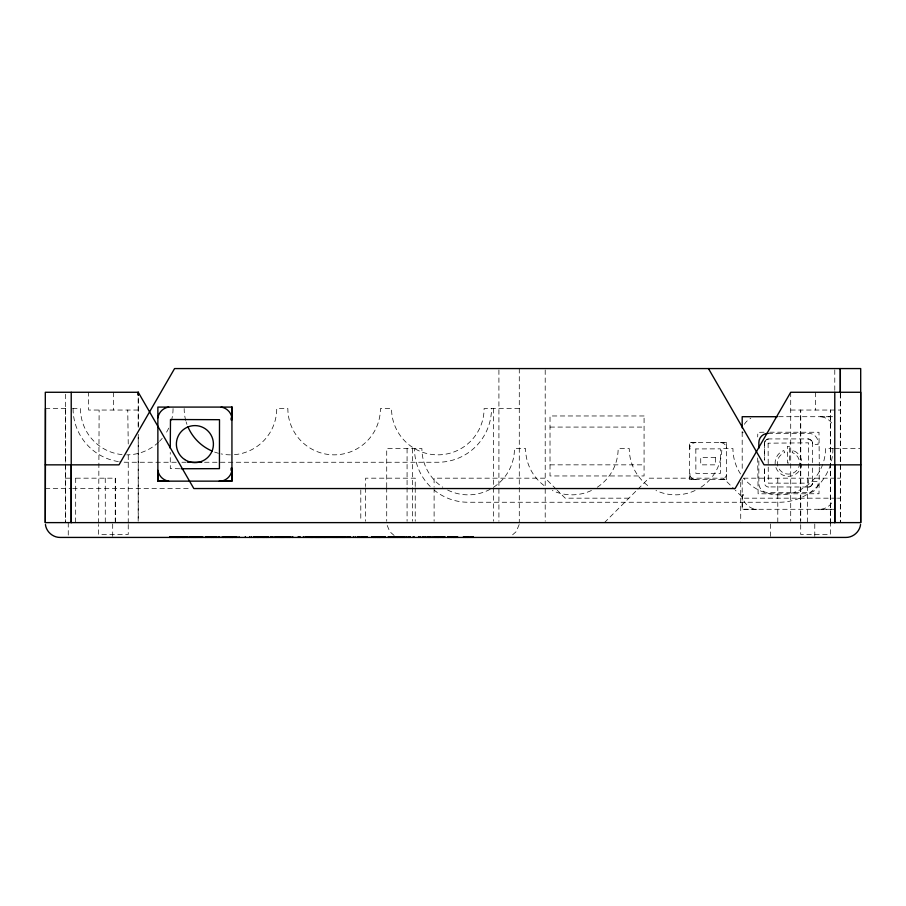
<?xml version="1.0" encoding="UTF-8"?>
<svg xmlns="http://www.w3.org/2000/svg" width="906" height="906" viewBox="0 0 906 906"><rect width="100%" height="100%" fill="white"/><g stroke="black" fill="none" stroke-linecap="round" stroke-linejoin="round"><path stroke-width="0.68" stroke-dasharray="4.53 3.4" d="M65.662 408.561L65.662 522.615L65.662 392.275M128.244 524.54L128.244 534.438L98.618 534.438L98.618 524.54M98.618 523.136L99.128 410.044M115.288 522.615L115.288 478.175L72.559 478.175M128.244 523.136L128.244 452.456M128.244 443.974L127.746 410.044M138.176 521.222L138.222 434.314M138.222 427.315L138.244 397.745M689.613 448.527L689.625 442.626L696.102 442.626M764.404 443.249L764.404 460.18L764.392 443.249L765.31 440.656A4.451 4.451 0 0 0 764.426 442.785L765.31 440.656M800.711 523.158L800.711 410.044L800.711 520.327M830.338 523.158L830.338 410.044L830.338 520.327M840.326 393.691L840.338 522.615L840.326 392.275M519.161 524.551L516.216 531.629L511.879 535.446M809.273 486.896A4.394 4.394 0 0 0 810.825 486.126L811.629 485.333A4.394 4.394 0 0 0 812.388 483.77L812.535 466.635M812.388 483.77L812.512 483.204A4.451 4.451 0 0 1 808.673 487.032L767.688 486.918M604.449 522.615L637.031 490.033M637.892 489.172L648.889 478.175L723.316 478.175L734.313 489.183M765.695 440.225L768.265 438.957A4.451 4.451 0 0 0 765.695 440.225L768.718 438.923L808.22 438.923L811.629 440.656M821.3 509.297L821.334 509.285A16.195 16.195 0 0 0 833.214 500.644M808.673 487.032L809.251 486.918L808.209 487.066M696.023 479.659L689.625 479.659L690.032 473.181L689.625 474.28A6.467 6.467 0 0 0 694.993 479.659M742.184 479.818L742.207 509.285L758.209 509.297M45.3 408.561L68.901 408.561M72.548 408.561L80.475 408.561A46.285 46.285 0 0 0 125.424 454.835M519.285 408.561L484.098 408.561A46.285 46.285 0 0 1 437.813 454.846A46.285 46.285 0 0 1 391.528 408.561L380.418 408.561A46.285 46.285 0 0 1 334.133 454.846A46.285 46.285 0 0 1 287.848 408.561L276.738 408.561A46.285 46.285 0 0 1 233.125 454.778M138.233 410.044L88.629 410.044L88.629 392.275M790.712 410.044L840.326 410.044M778.65 416.703L833.429 416.726L818.571 416.726M550.021 427.077L644.075 427.077M764.052 432.207L757.835 432.355L757.688 436.93M769.692 432.207L819.001 432.264L819.284 465.786M743.248 432.728L742.207 432.728L742.184 431.471M768.107 433.374L808.832 433.374A9.253 9.253 0 0 1 818.095 442.626L818.095 444.484L812.535 444.484M726.646 442.626L689.625 442.626L689.625 479.659L726.646 479.659L726.646 442.626L720.168 442.626M833.452 448.561L825.513 448.561A46.285 46.285 0 0 1 823.169 463.102M834.777 448.561L860.7 448.561M176.251 462.253L126.761 462.253A53.692 53.692 0 0 1 119.762 461.8M181.902 462.253L186.149 462.253M204.53 462.253L437.813 462.253A53.692 53.692 0 0 0 491.505 408.561M550.021 464.846L644.075 464.846M179.739 468.753L170.305 468.538L170.26 452.434M65.662 478.175L71.178 478.175M743.532 478.175L836.125 478.175M837.529 478.175L840.338 478.175M720.247 479.659L726.646 479.659L721.255 479.659A6.478 6.478 0 0 0 726.646 474.268M812.535 481.516L818.095 481.516L818.095 483.362A9.253 9.253 0 0 1 808.832 492.615L768.107 492.615A9.253 9.253 0 0 1 758.843 483.362L758.843 460.894M45.3 488.549L71.314 488.549M72.639 488.549L191.291 488.549M628.889 498.175L565.197 498.175L557.201 490.18M836.113 498.175L743.316 498.175L735.31 490.18M837.518 498.175L840.338 498.175M834.777 509.285L742.207 509.285L742.195 493.091L743.248 493.091L743.248 495.673L742.207 495.865A16.172 16.172 0 0 0 755.649 509.285L755.683 509.297M818.764 509.297L833.441 509.285M808.209 438.923L809.251 439.07M768.718 487.066L768.265 487.032A4.451 4.451 0 0 1 764.426 483.204L764.392 467.224L764.732 484.325M689.625 448.017L690.032 449.025L689.613 448.017A6.467 6.467 0 0 1 694.993 442.626M821.3 416.726L821.334 416.726A16.195 16.195 0 0 1 833.214 425.367M394.121 535.446L389.773 531.629L386.839 524.551M556.205 489.183L545.208 478.175L434.11 478.175L434.11 486.511M812.388 442.219L812.535 462.581M812.535 443.249L812.501 442.785A4.451 4.451 0 0 0 808.673 438.957M834.777 369.942L834.777 390.577M830.338 521.743L830.338 534.461L800.711 534.461L800.711 521.743M819.284 467.168L819.001 493.759L758.118 493.804L757.688 457.983M815.525 392.275L815.525 410.044M814.777 523.962L814.777 537.428M807.337 478.175L807.337 522.615M790.712 392.275L790.712 521.21M777.79 478.175L777.79 522.615M770.349 523.962L770.349 537.428M742.184 432.139L742.207 471.426M740.723 482.343L740.723 522.615M545.208 369.988L545.208 521.233M519.285 368.572L519.285 522.615M498.912 369.954L498.912 521.233M493.362 408.561L493.362 521.21M434.11 487.904L434.11 521.233M415.231 486.511L415.231 478.175L365.605 478.175L365.605 486.511M415.231 487.904L415.231 521.233M412.638 448.561L412.638 486.284M412.638 487.677L412.638 521.222M407.077 448.561L407.077 487.168M407.077 487.677L407.077 521.256M386.715 487.168L386.715 448.561L421.89 448.561A46.285 46.285 0 0 0 442.762 487.235M386.715 487.677L386.715 521.256M365.605 487.904L365.605 521.233M360.792 489.908L360.792 521.256M138.244 397.881L138.244 427.315M138.244 434.325L138.244 521.222M115.288 478.175L115.288 521.233M113.431 392.275L113.431 410.044M112.695 523.962L112.695 537.428M105.255 478.175L105.289 522.615M75.696 478.175L75.662 522.615M68.256 522.615L68.256 537.428M118.358 461.596A53.692 53.692 0 0 1 73.069 408.561M230.452 454.846A46.285 46.285 0 0 1 221.075 453.895M218.471 453.272A46.285 46.285 0 0 1 214.631 452.06M186.953 424.382A46.285 46.285 0 0 1 186.104 421.834M185.741 420.543A46.285 46.285 0 0 1 184.167 408.561M173.057 408.561A46.285 46.285 0 0 1 171.472 420.543M168.709 428.13A46.285 46.285 0 0 1 165.447 433.985M162.219 438.323A46.285 46.285 0 0 1 159.501 441.29M158.539 442.23A46.285 46.285 0 0 1 126.761 454.846M721.278 442.626A6.478 6.478 0 0 1 726.646 448.017M744.37 424.291A16.195 16.195 0 0 1 750.825 418.3M832.92 448.561A53.692 53.692 0 0 1 779.228 502.252L468.175 502.252A53.692 53.692 0 0 1 434.382 490.282M493.6 487.235A46.285 46.285 0 0 0 514.472 448.561L525.582 448.561A46.285 46.285 0 0 0 546.443 487.235M490.157 489.297A46.285 46.285 0 0 1 446.205 489.297M597.292 487.235A46.285 46.285 0 0 0 618.152 448.561L629.262 448.561A46.285 46.285 0 0 0 650.123 487.235M591.437 490.497A46.285 46.285 0 0 1 552.298 490.497M430.214 486.522A53.692 53.692 0 0 1 414.484 448.561M700.972 487.235A46.285 46.285 0 0 0 721.833 448.561L732.943 448.561A46.285 46.285 0 0 0 740.553 473.985M695.117 490.497A46.285 46.285 0 0 1 655.978 490.497M822.727 464.382A46.285 46.285 0 0 1 743.781 478.323M768.107 443.272L768.322 483.147L808.616 483.147L808.616 442.841L768.129 443.181M695.831 448.934L695.876 473.408L720.395 473.408L720.338 448.844L695.831 448.934M793.18 450.542L792.195 452.513L794.573 453.713A11.11 11.11 0 0 1 796.838 470.305A11.11 11.11 0 0 1 780.1 470.305A11.11 11.11 0 0 1 782.365 453.713L784.743 452.513L783.747 450.542L781.142 451.845A13.341 13.341 0 0 0 778.413 471.766A13.341 13.341 0 0 0 798.514 471.766A13.341 13.341 0 0 0 795.796 451.845L793.18 450.542M644.075 415.967L550.021 415.967L550.021 475.956L644.075 475.956L644.075 415.967M789.579 446.33L787.359 446.33L787.359 463L789.579 463L789.579 446.33M715.536 457.439L700.723 457.439L700.723 464.846L715.536 464.846L715.536 457.439"/><path stroke-width="1.36" d="M45.3 464.846L118.992 464.846L174.575 368.572L860.7 368.572L860.7 522.615L45.3 522.615L45.527 408.561M71.223 464.846L71.223 522.615L71.223 392.275M231.947 417.87L231.936 419.886L231.098 419.886L231.098 418.006L231.936 417.87A12.944 12.944 0 0 0 221.189 407.088M834.777 464.846L834.777 522.615L834.777 392.275M840.326 392.592L840.326 368.572L840.326 392.298M860.575 524.551C859.737 531.72 853.101 537.541 845.887 537.428L60.113 537.428C52.899 537.541 46.251 531.72 45.425 524.551M168.629 407.088L168.652 407.088A12.956 12.956 0 0 0 157.871 417.859M221.143 481.154L231.936 481.143L231.936 468.187L231.098 468.187L231.087 470.248L231.936 470.384A12.944 12.944 0 0 1 221.177 481.143L219.127 481.154M231.936 407.088L157.871 407.088L157.871 481.143L168.652 481.154A12.956 12.956 0 0 1 157.871 470.373L157.871 481.143L231.936 481.143L231.936 407.088L231.936 418.878M777.269 416.715L742.184 416.703L742.207 427.926M187.565 462.253L201.698 462.253M860.7 464.846L764.052 464.846L708.458 368.572M181.155 468.753L219.422 468.64L219.501 419.693L170.487 419.512L170.26 448.277M860.7 522.615L860.7 392.275L790.712 392.275L735.128 488.549L193.827 488.549L138.244 392.275L45.3 392.275L45.3 522.615M758.843 448.244L758.843 442.626A9.253 9.253 0 0 1 768.107 433.374M473.306 536.692L473.306 537.428M472.638 536.692L472.638 537.428M471.811 536.692L471.811 537.428M470.644 536.692L470.644 537.428M469.183 536.692L469.183 537.428M467.79 536.692L467.79 537.428M467.496 536.692L467.496 537.428M466.805 536.692L466.805 537.428M465.707 536.692L465.707 537.428M465.571 536.692L465.571 537.428M464.37 536.692L464.37 537.428M463.419 536.692L463.419 537.428M457.621 536.692L457.621 537.428M456.76 536.692L456.76 537.428M455.39 536.692L455.39 537.428M455.208 536.692L455.208 537.428M455.129 536.692L455.129 537.428M453.498 536.692L453.464 537.428M453.204 536.692L453.159 537.428M453.045 536.692L453.045 537.428M451.448 536.692L451.448 537.428M451.324 536.692L451.324 537.428M450.078 536.692L450.078 537.428M449.025 536.692L449.025 537.428M448.946 536.692L448.946 537.428M448.255 536.692L448.3 537.428M447.858 536.692L447.858 537.428M447.734 536.692L447.734 537.428M444.903 536.692L444.903 537.428M444.178 536.692L444.178 537.428M443.985 536.692L444.042 537.428M443.589 536.692L443.657 537.428M443.408 536.692L443.408 537.428M442.966 536.692L442.966 537.428M442.841 536.692L442.841 537.428M442.366 536.692L442.366 537.428M441.969 536.692L441.969 537.428M441.788 536.692L441.788 537.428M440.803 536.692L440.803 537.428M440.622 536.692L440.622 537.428M440.407 536.692L440.407 537.428M439.07 536.692L439.07 537.428M438.912 536.692L438.912 537.428M438.708 536.692L438.708 537.428M438.413 536.692L438.459 537.428M437.7 536.692L437.7 537.428M437.632 536.692L437.473 537.428M436.805 536.692L436.805 537.428M436.522 536.692L436.556 537.428M435.605 536.692L435.605 537.428M435.152 536.692L435.106 537.428M434.2 536.692L434.2 537.428M432.83 536.692L432.83 537.428M431.086 536.692L431.086 537.428M430.225 536.692L430.225 537.428M429.784 536.692L429.784 537.428M429.172 536.692L429.172 537.428M429.036 536.692L429.036 537.428M428.946 536.692L428.946 537.428M428.357 536.692L428.357 537.428M427.859 536.692L427.859 537.428M426.998 536.692L426.998 537.428M425.254 536.692L425.254 537.428M423.872 536.692L423.872 537.428M422.57 536.692L422.57 537.428M420.656 536.692L420.656 537.428M419.014 536.692L419.014 537.428M418.595 536.692L418.595 537.428M414.133 536.692L414.133 537.428M413.17 536.692L413.17 537.428M410.293 536.692L410.293 537.428M410.067 536.692L410.056 537.428M409.376 536.692L409.399 537.428M408.617 536.692L408.617 537.428M408.289 536.692L408.255 537.428M406.726 536.692L406.692 537.428M404.823 536.692L404.823 537.428M404.722 536.692L404.71 537.428M404.359 536.692L404.359 537.428M403.782 536.692L403.782 537.428M402.977 536.692L402.977 537.428M402.264 536.692L402.219 537.428M401.936 536.692L401.936 537.428M401.007 536.692L401.007 537.428M400.656 536.692L400.667 537.428M399.365 536.692L399.365 537.428L399.138 536.692M398.447 536.692L398.447 537.428M397.394 536.692L397.44 537.428M396.239 536.692L396.216 537.428M395.956 536.692L396.035 537.428M395.095 536.692L395.073 537.428M394.325 536.692L394.291 537.428M393.872 536.692L394.031 537.428M392.275 536.692L392.275 537.428M392.151 536.692L392.151 537.428M389.852 536.692L389.773 537.428M389.082 536.692L389.127 537.428M388.685 536.692L388.697 537.428M388.561 536.692L388.561 537.428M388.334 536.692L388.334 537.428M385.005 536.692L385.005 537.428M384.869 536.692L384.869 537.428M384.62 536.692L384.62 537.428L384.461 536.692M383.793 536.692L383.748 537.428M383.453 536.692L383.453 537.428M382.796 536.692L382.796 537.428M382.706 536.692L382.706 537.428M381.449 536.692L381.449 537.428M381.324 536.692L381.324 537.428M380.747 536.692L380.747 537.428M380.554 536.692L380.599 537.428M380.226 536.692L380.158 537.428M379.976 536.692L379.976 537.428M379.739 536.692L379.739 537.428M379.535 536.692L379.546 537.428M379.41 536.692L379.41 537.428M379.274 536.692L379.24 537.428M378.935 536.692L378.935 537.428M378.538 537.428L378.459 536.692L378.357 537.428M377.632 536.692L377.632 537.428M377.564 536.692L377.564 537.428M377.349 536.692L377.383 537.428M377.19 536.692L377.19 537.428M376.987 536.692L376.987 537.428M375.979 536.692L375.933 537.428M375.48 536.692L375.48 537.428M375.277 536.692L375.277 537.428M375.107 536.692L374.982 537.428M374.28 536.692L374.28 537.428M374.212 536.692L374.212 537.428M373.385 536.692L373.385 537.428M373.238 536.692L373.125 537.428M371.72 536.692L371.72 537.428M367.224 536.692L367.224 537.428M366.262 536.692L366.262 537.428M365.061 536.692L365.095 537.428M364.937 536.692L364.937 537.428M363.85 536.692L363.85 537.428M363.125 536.692L363.125 537.428M362.887 536.692L362.887 537.428M361.437 536.692L361.46 537.428M359.999 536.692L360.022 537.428M359.422 536.692L359.422 537.428M358.844 536.692L358.867 537.428M358.04 536.692L358.029 537.428M357.542 536.692L357.542 537.428M357.372 536.692L357.372 537.428M355.175 536.692L355.175 537.428M353.363 536.692L353.363 537.428M350.531 536.692L350.531 537.428M350.373 536.692L350.373 537.428M349.909 536.692L349.909 537.428M349.172 536.692L349.172 537.428M348.198 536.692L348.198 537.428M347.836 536.692L347.836 537.428M347.009 536.692L347.009 537.428M345.628 536.692L345.628 537.428M344.642 536.692L344.642 537.428M344.495 536.692L344.495 537.428M344.076 536.692L344.054 537.428M343.306 536.692L343.306 537.428M343.181 536.692L343.181 537.428M343.023 536.692L343.023 537.428M342.57 536.692L342.57 537.428M342.411 536.692L342.411 537.428M342.275 536.692L342.275 537.428M341.834 536.692L341.834 537.428M341.585 536.692L341.585 537.428M341.086 536.692L341.086 537.428M340.86 536.692L340.86 537.428M340.362 536.692L340.362 537.428M340.09 536.692L340.09 537.428M339.659 536.692L339.659 537.428M338.278 536.692L338.278 537.428M338.029 536.692L338.029 537.428M337.304 536.692L337.304 537.428M337.145 536.692L337.145 537.428M336.738 536.692L336.704 537.428M336.409 536.692L336.409 537.428M335.967 536.692L335.967 537.428M335.061 536.692L335.061 537.428M334.926 536.692L334.926 537.428M334.246 536.692L334.246 537.428M333.748 536.692L333.748 537.428M333.012 536.692L333.012 537.428M332.74 536.692L332.74 537.428M331.403 536.692L331.403 537.428M330.69 536.692L330.69 537.428M329.365 536.692L329.365 537.428M329.059 536.692L329.048 537.428M328.323 536.692L328.323 537.428M327.825 536.692L327.825 537.428M327.134 536.692L327.043 537.428M326.115 536.692L326.115 537.428M325.662 536.692L325.662 537.428M325.39 536.692L325.379 537.428M324.96 536.692L324.812 537.428M324.654 536.692L324.654 537.428M324.054 536.692L324.201 537.428M323.827 536.692L323.827 537.428M323.465 536.692L323.465 537.428M322.491 536.692L322.445 537.428M322.015 536.692L322.015 537.428M321.709 536.692L321.709 537.428M321.256 536.692L321.29 537.428M320.973 536.692L320.973 537.428M320.475 536.692L320.475 537.428M320.282 536.692L320.282 537.428M319.909 536.692L319.909 537.428M319.705 536.692L319.795 537.428M319.546 536.692L319.546 537.428M318.935 536.692L319.082 537.428M318.776 536.692L318.787 537.428M318.029 536.692L318.051 537.428M317.61 536.692L317.61 537.428L317.462 536.692M317.315 536.692L317.315 537.428M316.851 536.692L316.851 537.428M316.692 536.692L316.692 537.428M316.488 536.692L316.556 537.428M316.115 536.692L316.115 537.428M315.877 536.692L315.877 537.428M315.401 536.692L315.401 537.428M315.141 536.692L315.095 537.428M314.439 536.692L314.439 537.428M313.906 536.692L313.952 537.428M312.932 536.692L312.932 537.428M312.559 536.692L312.559 537.428M312.389 536.692L312.389 537.428M312.196 536.692L312.196 537.428M311.585 536.692L311.732 537.428M311.438 536.692L311.438 537.428M310.724 536.692L310.724 537.428M310.248 536.692L310.248 537.428M309.354 536.692L309.354 537.428M309.218 536.692L309.218 537.428M308.538 536.692L308.538 537.428M308.051 536.692L308.051 537.428M307.089 536.692L307.089 537.428M306.341 536.692L306.341 537.428M305.039 536.692L305.039 537.428M303.385 536.692L303.385 537.428M300.101 536.692L300.101 537.428M299.003 536.692L299.003 537.428M298.221 536.692L298.221 537.428M292.751 536.692L292.751 537.428M292.389 536.692L292.389 537.428M290.792 536.692L290.792 537.428M289.501 536.692L289.501 537.428M289.354 536.692L289.354 537.428M288.153 536.692L288.153 537.428M287.519 536.692L287.519 537.428M287.179 536.692L287.179 537.428M286.137 536.692L286.137 537.428M285.99 536.692L285.99 537.428M284.609 536.692L284.609 537.428M284.393 536.692L284.393 537.428M283.623 536.692L283.623 537.428M283.476 536.692L283.544 537.428M283.057 536.692L283.091 537.428M283.034 536.692L283.034 537.428M282.491 536.692L282.355 537.428M282.287 536.692L282.264 537.428M281.664 536.692L281.664 537.428M281.392 536.692L281.392 537.428M281.256 536.692L281.256 537.428M281.166 536.692L281.166 537.428M280.566 536.692L280.566 537.428M280.316 536.692L280.316 537.428M280.067 536.692L280.067 537.428M279.342 536.692L279.342 537.428M279.059 536.692L279.059 537.428M278.572 536.692L278.572 537.428M277.191 536.692L277.191 537.428M277.01 536.692L277.01 537.428M275.877 536.692L275.877 537.428M275.379 536.692L275.379 537.428M273.963 536.692L273.963 537.428M272.321 536.692L272.321 537.428M271.993 536.692L271.993 537.428M270.384 536.692L270.384 537.428M268.346 536.692L268.346 537.428M268.029 536.692L268.029 537.428M267.304 536.692L267.304 537.428M266.794 536.692L266.794 537.428M266.489 536.692L266.489 537.428M266.115 536.692L266.115 537.428M266.024 536.692L266.024 537.428M265.096 536.692L265.096 537.428M264.371 536.692L264.371 537.428M264.359 536.692L264.359 537.428M263.94 536.692L263.94 537.428M263.635 536.692L263.793 537.428M263.17 536.692L263.193 537.428M262.808 536.692L262.808 537.428M262.446 536.692L262.446 537.428M261.46 536.692L261.426 537.428M260.271 536.692L260.237 537.428M259.263 536.692L259.263 537.428M258.889 536.692L258.889 537.428M258.527 536.692L258.527 537.428M258.063 536.692L258.063 537.428M257.904 536.692L257.814 537.428M257.757 536.692L257.678 537.428M257.349 536.692L257.315 537.428M256.579 536.692L256.579 537.428M255.673 536.692L255.537 537.428M254.858 536.692L254.858 537.428M254.371 536.692L254.371 537.428M253.408 536.692L253.408 537.428M251.37 536.692L251.37 537.428M249.705 536.692L249.705 537.428M245.322 536.692L245.322 537.428M239.082 536.692L239.082 537.428M236.885 536.692L236.885 537.428M236.421 536.692L236.421 537.428M236.206 536.692L236.194 537.428M235.526 536.692L235.515 537.428M234.416 536.692L234.394 537.428M232.649 536.692L232.649 537.428M232.061 536.692L232.061 537.428M231.63 536.692L231.63 537.428M231.506 536.692L231.506 537.428M231.03 536.692L231.03 537.428M230.951 536.692L230.815 537.428M230.634 536.692L230.634 537.428M230.486 536.692L230.441 537.428M229.909 536.692L229.909 537.428M229.467 536.692L229.467 537.428M229.286 536.692L229.286 537.428M228.391 536.692L228.357 537.428M228.063 536.692L228.063 537.428M227.576 536.692L227.576 537.428M227.372 536.692L227.372 537.428M227.078 536.692L227.078 537.428M226.783 536.692L226.794 537.428M226.296 536.692L226.296 537.428M225.492 537.428L225.492 536.692L225.334 537.428M225.277 536.692L225.175 537.428M223.567 536.692L223.522 537.428M222.151 536.692L222.106 537.428M219.694 536.692L219.739 537.428M216.591 536.692L216.545 537.428M216.409 536.692L216.341 537.428M215.084 536.692L215.05 537.428M213.522 536.692L213.442 537.428M212.763 536.692L212.74 537.428M211.925 536.692L211.947 537.428M211.347 536.692L211.358 537.428M211.075 536.692L211.007 537.428M210.894 536.692L210.894 537.428M209.071 536.692L209.071 537.428M208.992 536.692L208.992 537.428M207.497 536.692L207.429 537.428M207.259 536.692L207.259 537.428M206.308 536.692L206.364 537.428M205.424 536.692L205.424 537.428M202.797 536.692L202.797 537.428M201.37 536.692L201.37 537.428M201.223 536.692L201.223 537.428M200.758 536.692L200.758 537.428M200.022 536.692L200.022 537.428M199.048 536.692L199.048 537.428M197.859 536.692L197.859 537.428M197.281 536.692L197.281 537.428M196.466 536.692L196.466 537.428M195.492 536.692L195.492 537.428M195.345 536.692L195.345 537.428M194.178 536.692L194.178 537.428M192.48 536.692L192.48 537.428M191.959 536.692L191.959 537.428M191.245 536.692L191.245 537.428M190.962 536.692L190.962 537.428M189.671 536.692L189.671 537.428M188.924 536.692L188.924 537.428M187.293 536.692L187.293 537.428M187.112 536.692L187.112 537.428M186.296 536.692L186.251 537.428M184.881 536.692L184.903 537.428M184.699 536.692L184.62 537.428M183.895 536.692L183.895 537.428M183.759 536.692L183.737 537.428M182.989 536.692L182.955 537.428M182.65 536.692L182.695 537.428M182.536 536.692L182.536 537.428M182.265 536.692L182.265 537.428M180.94 536.692L180.815 537.428M180.215 536.692L180.215 537.428M179.898 536.692L179.898 537.428M179.456 536.692L179.569 537.428M179.173 536.692L179.173 537.428M178.663 536.692L178.516 537.428M178.437 536.692L178.437 537.428M177.984 537.428L177.984 536.692L177.791 537.428M177.361 536.692L177.361 537.428L177.225 536.692M176.24 536.692L176.251 537.428M175.798 536.692L175.662 537.428M174.722 536.692L174.722 537.428M173.34 536.692L173.34 537.428M172.151 536.692L172.151 537.428M171.166 536.692L171.166 537.428M170.419 536.692L170.419 537.428M169.932 536.692L169.932 537.428M169.773 536.692L169.773 537.428M212.117 451.063A46.285 46.285 0 0 1 187.95 426.896M138.244 392.275L138.244 395.073L138.244 392.275M454.268 537.428L454.268 536.692L454.246 537.428M397.632 537.428L397.632 536.692L397.587 537.428M390.905 537.428L390.905 536.692L390.792 537.428M318.368 537.428L318.368 536.692L318.334 537.428M311.018 537.428L311.018 536.692L310.996 537.428M288.923 537.428L288.923 536.692L288.889 537.428M232.853 537.428L232.853 536.692L232.842 537.428M232.321 537.428L232.321 536.692L232.242 537.428M229.105 537.428L229.105 536.692L229.071 537.428M223.816 537.428L223.816 536.692L223.771 537.428M218.323 537.428L218.323 536.692L218.278 537.428M213.805 537.428L213.805 536.692L213.771 537.428M205.673 537.428L205.673 536.692L205.639 537.428M194.926 537.428L194.926 536.692L194.915 537.428M193.261 537.428L193.261 536.692L193.171 537.428M176.987 537.428L176.987 536.692L176.964 537.428M184.597 459.501A18.516 18.516 0 0 0 213.374 445.344A18.516 18.516 0 0 0 186.727 427.496A18.516 18.516 0 0 0 184.597 459.501"/></g></svg>
